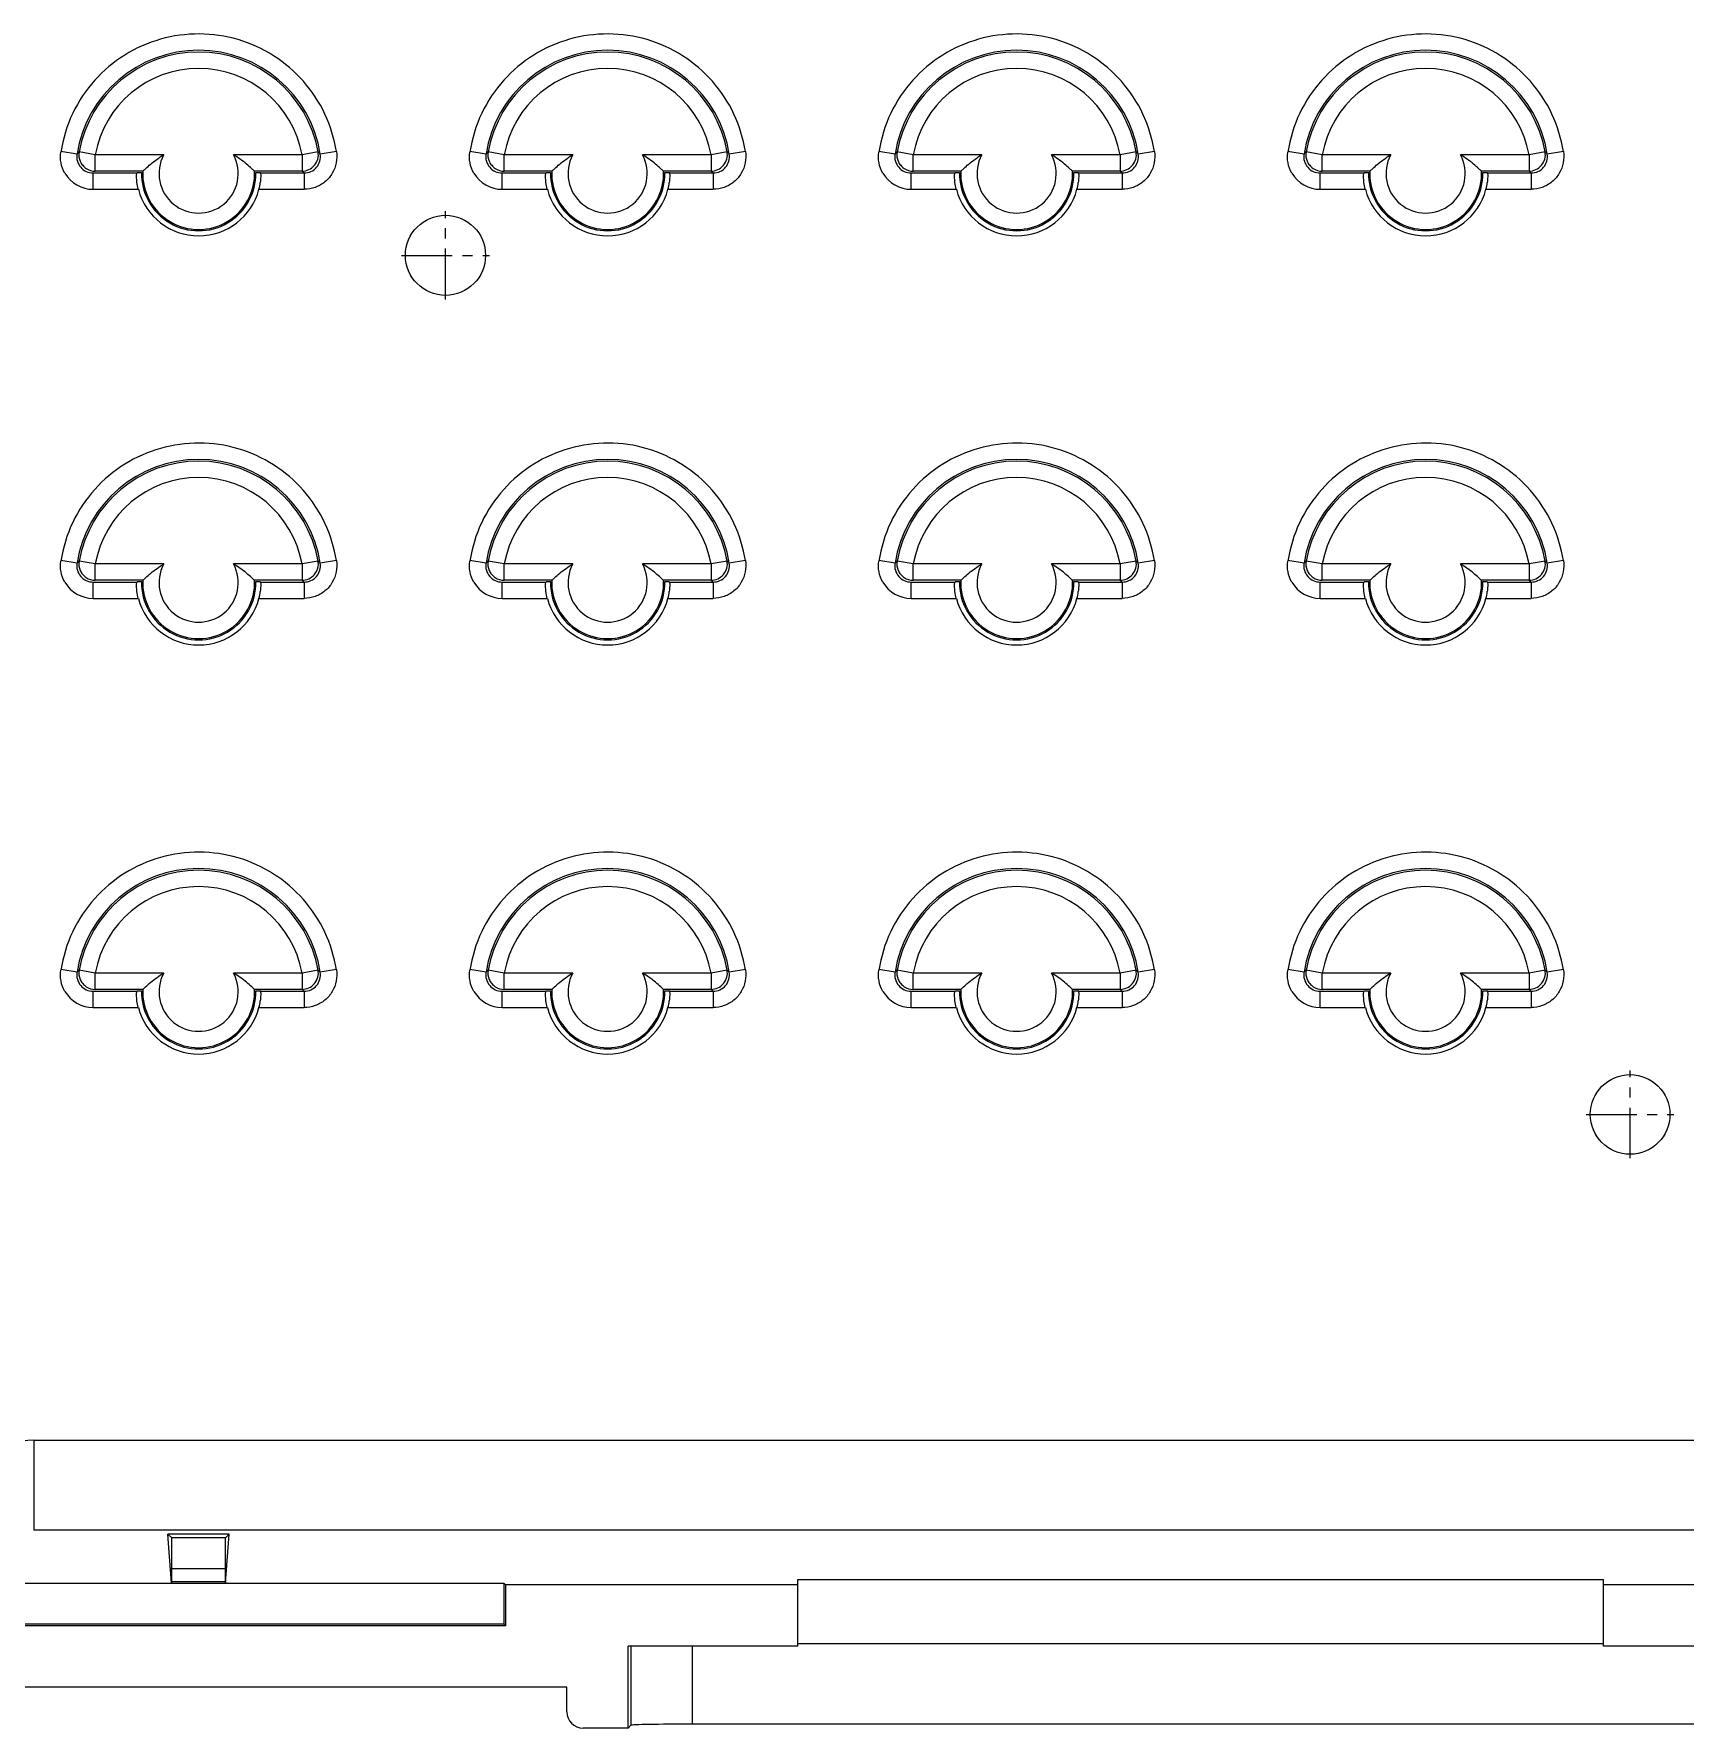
# Model space of a CAD drawing. Header units: millimetres. Extents: x 2151 to 2806, y 681 to 1136.
# Drawn here: x 2531.43 to 2571.81, y 796.6 to 838.01 of the extents above; entities that cross this region are included whole.
import ezdxf

# ---------------------------------------------------------------- set-up
doc = ezdxf.new("R2010")
doc.units = ezdxf.units.MM
doc.linetypes.add('CENTER', pattern=[50.8, 31.75, -6.35, 6.35, -6.35])

msp = doc.modelspace()

# ---------------------------------------------------------------- linework, layer by layer
at = {"color": 7, "linetype": 'Continuous'}
for p, q in [((2532.489, 835.072), (2532.094, 835.136)), ((2532.934, 835.052), (2532.541, 835.123)), ((2532.934, 834.652), (2532.934, 835.052)), ((2534.608, 835.052), (2532.934, 835.052)), ((2537.99, 835.052), (2536.317, 835.052)), ((2538.385, 835.123), (2537.991, 835.052)), ((2537.991, 835.052), (2537.991, 834.652)), ((2538.831, 835.136), (2538.437, 835.072)), ((2542.489, 835.072), (2542.094, 835.136)), ((2542.934, 835.052), (2542.541, 835.123)), ((2542.934, 834.652), (2542.934, 835.052)), ((2544.608, 835.052), (2542.934, 835.052)), ((2547.99, 835.052), (2546.317, 835.052)), ((2548.385, 835.123), (2547.991, 835.052)), ((2547.991, 835.052), (2547.991, 834.652)), ((2548.831, 835.136), (2548.437, 835.072)), ((2552.489, 835.072), (2552.094, 835.136)), ((2552.934, 835.052), (2552.541, 835.123)), ((2552.934, 834.652), (2552.934, 835.052)), ((2554.608, 835.052), (2552.934, 835.052)), ((2557.99, 835.052), (2556.317, 835.052)), ((2558.385, 835.123), (2557.991, 835.052)), ((2557.991, 835.052), (2557.991, 834.652)), ((2558.831, 835.136), (2558.437, 835.072)), ((2562.489, 835.072), (2562.094, 835.136)), ((2562.934, 835.052), (2562.541, 835.123)), ((2562.934, 834.652), (2562.934, 835.052)), ((2564.608, 835.052), (2562.934, 835.052)), ((2567.99, 835.052), (2566.317, 835.052)), ((2568.385, 835.123), (2567.991, 835.052)), ((2567.991, 835.052), (2567.991, 834.652)), ((2568.831, 835.136), (2568.437, 835.072)), ((2532.883, 834.21), (2532.883, 834.609)), ((2532.883, 834.609), (2533.952, 834.609)), ((2534.096, 834.652), (2532.934, 834.652)), ((2533.963, 834.62), (2534.063, 834.62)), ((2537.991, 834.652), (2536.83, 834.652)), ((2536.862, 834.62), (2536.962, 834.62)), ((2536.974, 834.609), (2538.042, 834.609)), ((2538.042, 834.609), (2538.042, 834.21)), ((2542.883, 834.21), (2542.883, 834.609)), ((2542.883, 834.609), (2543.952, 834.609)), ((2544.096, 834.652), (2542.934, 834.652)), ((2543.963, 834.62), (2544.063, 834.62)), ((2547.991, 834.652), (2546.83, 834.652)), ((2546.862, 834.62), (2546.962, 834.62)), ((2546.974, 834.609), (2548.042, 834.609)), ((2548.042, 834.609), (2548.042, 834.21)), ((2552.883, 834.21), (2552.883, 834.609)), ((2552.883, 834.609), (2553.952, 834.609)), ((2554.096, 834.652), (2552.934, 834.652)), ((2553.963, 834.62), (2554.063, 834.62)), ((2557.991, 834.652), (2556.83, 834.652)), ((2556.862, 834.62), (2556.962, 834.62)), ((2556.974, 834.609), (2558.042, 834.609)), ((2558.042, 834.609), (2558.042, 834.21)), ((2562.883, 834.21), (2562.883, 834.609)), ((2562.883, 834.609), (2563.952, 834.609)), ((2564.096, 834.652), (2562.934, 834.652)), ((2563.963, 834.62), (2564.063, 834.62)), ((2567.991, 834.652), (2566.83, 834.652)), ((2566.862, 834.62), (2566.962, 834.62)), ((2566.974, 834.609), (2568.042, 834.609)), ((2568.042, 834.609), (2568.042, 834.21)), ((2532.883, 834.21), (2533.988, 834.21)), ((2536.937, 834.21), (2538.042, 834.21)), ((2542.883, 834.21), (2543.988, 834.21)), ((2546.937, 834.21), (2548.042, 834.21)), ((2552.883, 834.21), (2553.988, 834.21)), ((2556.937, 834.21), (2558.042, 834.21)), ((2562.883, 834.21), (2563.988, 834.21)), ((2566.937, 834.21), (2568.042, 834.21)), ((2532.489, 825.072), (2532.094, 825.136)), ((2532.934, 825.052), (2532.541, 825.123)), ((2532.934, 824.652), (2532.934, 825.052)), ((2534.608, 825.052), (2532.934, 825.052)), ((2537.99, 825.052), (2536.317, 825.052)), ((2538.385, 825.123), (2537.991, 825.052)), ((2537.991, 825.052), (2537.991, 824.652)), ((2538.831, 825.136), (2538.437, 825.072)), ((2542.489, 825.072), (2542.094, 825.136)), ((2542.934, 825.052), (2542.541, 825.123)), ((2542.934, 824.652), (2542.934, 825.052)), ((2544.608, 825.052), (2542.934, 825.052)), ((2547.99, 825.052), (2546.317, 825.052)), ((2548.385, 825.123), (2547.991, 825.052)), ((2547.991, 825.052), (2547.991, 824.652)), ((2548.831, 825.136), (2548.437, 825.072)), ((2552.489, 825.072), (2552.094, 825.136)), ((2552.934, 825.052), (2552.541, 825.123)), ((2552.934, 824.652), (2552.934, 825.052)), ((2554.608, 825.052), (2552.934, 825.052)), ((2557.99, 825.052), (2556.317, 825.052)), ((2558.385, 825.123), (2557.991, 825.052)), ((2557.991, 825.052), (2557.991, 824.652)), ((2558.831, 825.136), (2558.437, 825.072)), ((2562.489, 825.072), (2562.094, 825.136)), ((2562.934, 825.052), (2562.541, 825.123)), ((2562.934, 824.652), (2562.934, 825.052)), ((2564.608, 825.052), (2562.934, 825.052)), ((2567.99, 825.052), (2566.317, 825.052)), ((2568.385, 825.123), (2567.991, 825.052)), ((2567.991, 825.052), (2567.991, 824.652)), ((2568.831, 825.136), (2568.437, 825.072)), ((2532.883, 824.21), (2532.883, 824.609)), ((2532.883, 824.609), (2533.952, 824.609)), ((2534.096, 824.652), (2532.934, 824.652)), ((2533.963, 824.62), (2534.063, 824.62)), ((2537.991, 824.652), (2536.83, 824.652)), ((2536.862, 824.62), (2536.962, 824.62)), ((2536.974, 824.609), (2538.042, 824.609)), ((2538.042, 824.609), (2538.042, 824.21)), ((2542.883, 824.21), (2542.883, 824.609)), ((2542.883, 824.609), (2543.952, 824.609)), ((2544.096, 824.652), (2542.934, 824.652)), ((2543.963, 824.62), (2544.063, 824.62)), ((2547.991, 824.652), (2546.83, 824.652)), ((2546.862, 824.62), (2546.962, 824.62)), ((2546.974, 824.609), (2548.042, 824.609)), ((2548.042, 824.609), (2548.042, 824.21)), ((2552.883, 824.21), (2552.883, 824.609)), ((2552.883, 824.609), (2553.952, 824.609)), ((2554.096, 824.652), (2552.934, 824.652)), ((2553.963, 824.62), (2554.063, 824.62)), ((2557.991, 824.652), (2556.83, 824.652)), ((2556.862, 824.62), (2556.962, 824.62)), ((2556.974, 824.609), (2558.042, 824.609)), ((2558.042, 824.609), (2558.042, 824.21)), ((2562.883, 824.21), (2562.883, 824.609)), ((2562.883, 824.609), (2563.952, 824.609)), ((2564.096, 824.652), (2562.934, 824.652)), ((2563.963, 824.62), (2564.063, 824.62)), ((2567.991, 824.652), (2566.83, 824.652)), ((2566.862, 824.62), (2566.962, 824.62)), ((2566.974, 824.609), (2568.042, 824.609)), ((2568.042, 824.609), (2568.042, 824.21)), ((2532.883, 824.21), (2533.988, 824.21)), ((2536.937, 824.21), (2538.042, 824.21)), ((2542.883, 824.21), (2543.988, 824.21)), ((2546.937, 824.21), (2548.042, 824.21)), ((2552.883, 824.21), (2553.988, 824.21)), ((2556.937, 824.21), (2558.042, 824.21)), ((2562.883, 824.21), (2563.988, 824.21)), ((2566.937, 824.21), (2568.042, 824.21)), ((2532.489, 815.072), (2532.094, 815.136)), ((2532.934, 815.052), (2532.541, 815.123)), ((2532.934, 814.652), (2532.934, 815.052)), ((2534.608, 815.052), (2532.934, 815.052)), ((2537.99, 815.052), (2536.317, 815.052)), ((2538.385, 815.123), (2537.991, 815.052)), ((2537.991, 815.052), (2537.991, 814.652)), ((2538.831, 815.136), (2538.437, 815.072)), ((2542.489, 815.072), (2542.094, 815.136)), ((2542.934, 815.052), (2542.541, 815.123)), ((2542.934, 814.652), (2542.934, 815.052)), ((2544.608, 815.052), (2542.934, 815.052)), ((2547.99, 815.052), (2546.317, 815.052)), ((2548.385, 815.123), (2547.991, 815.052)), ((2547.991, 815.052), (2547.991, 814.652)), ((2548.831, 815.136), (2548.437, 815.072)), ((2552.489, 815.072), (2552.094, 815.136)), ((2552.934, 815.052), (2552.541, 815.123)), ((2552.934, 814.652), (2552.934, 815.052)), ((2554.608, 815.052), (2552.934, 815.052)), ((2557.99, 815.052), (2556.317, 815.052)), ((2558.385, 815.123), (2557.991, 815.052)), ((2557.991, 815.052), (2557.991, 814.652)), ((2558.831, 815.136), (2558.437, 815.072)), ((2562.489, 815.072), (2562.094, 815.136)), ((2562.934, 815.052), (2562.541, 815.123)), ((2564.608, 815.052), (2562.934, 815.052)), ((2562.934, 814.652), (2562.934, 815.052)), ((2567.99, 815.052), (2566.317, 815.052)), ((2568.385, 815.123), (2567.991, 815.052)), ((2567.991, 815.052), (2567.991, 814.652)), ((2568.831, 815.136), (2568.437, 815.072)), ((2532.883, 814.21), (2532.883, 814.609)), ((2532.883, 814.609), (2533.952, 814.609)), ((2534.096, 814.652), (2532.934, 814.652)), ((2533.963, 814.62), (2534.063, 814.62)), ((2537.991, 814.652), (2536.83, 814.652)), ((2536.862, 814.62), (2536.962, 814.62)), ((2536.974, 814.609), (2538.042, 814.609)), ((2538.042, 814.609), (2538.042, 814.21)), ((2542.883, 814.21), (2542.883, 814.609)), ((2542.883, 814.609), (2543.952, 814.609)), ((2544.096, 814.652), (2542.934, 814.652)), ((2543.963, 814.62), (2544.063, 814.62)), ((2547.991, 814.652), (2546.83, 814.652)), ((2546.862, 814.62), (2546.962, 814.62)), ((2546.974, 814.609), (2548.042, 814.609)), ((2548.042, 814.609), (2548.042, 814.21)), ((2552.883, 814.21), (2552.883, 814.609)), ((2552.883, 814.609), (2553.952, 814.609)), ((2554.096, 814.652), (2552.934, 814.652)), ((2553.963, 814.62), (2554.063, 814.62)), ((2557.991, 814.652), (2556.83, 814.652)), ((2556.862, 814.62), (2556.962, 814.62)), ((2556.974, 814.609), (2558.042, 814.609)), ((2558.042, 814.609), (2558.042, 814.21)), ((2562.883, 814.609), (2563.952, 814.609)), ((2562.883, 814.21), (2562.883, 814.609)), ((2564.096, 814.652), (2562.934, 814.652)), ((2563.963, 814.62), (2564.063, 814.62)), ((2567.991, 814.652), (2566.83, 814.652)), ((2566.862, 814.62), (2566.962, 814.62)), ((2566.974, 814.609), (2568.042, 814.609)), ((2568.042, 814.609), (2568.042, 814.21)), ((2532.883, 814.21), (2533.988, 814.21)), ((2536.937, 814.21), (2538.042, 814.21)), ((2542.883, 814.21), (2543.988, 814.21)), ((2546.937, 814.21), (2548.042, 814.21)), ((2552.883, 814.21), (2553.988, 814.21)), ((2556.937, 814.21), (2558.042, 814.21)), ((2562.883, 814.21), (2563.988, 814.21)), ((2566.937, 814.21), (2568.042, 814.21)), ((2531.434, 803.633), (2531.434, 801.435)), ((2531.434, 803.633), (2581.913, 803.633)), ((2580.968, 801.435), (2531.434, 801.435)), ((2534.806, 801.245), (2534.713, 801.338)), ((2534.803, 800.138), (2534.713, 801.338)), ((2536.213, 801.338), (2534.713, 801.338)), ((2534.805, 800.182), (2534.806, 801.245)), ((2536.12, 801.245), (2534.806, 801.245)), ((2536.12, 801.245), (2536.213, 801.338)), ((2536.12, 800.182), (2536.12, 801.245)), ((2536.123, 800.138), (2536.213, 801.338)), ((2513.499, 800.138), (2542.923, 800.138)), ((2534.805, 800.182), (2534.803, 800.138)), ((2534.805, 800.182), (2536.12, 800.182)), ((2534.806, 800.498), (2536.12, 800.498)), ((2536.12, 800.182), (2536.123, 800.138)), ((2542.963, 800.097), (2542.923, 800.138)), ((2542.923, 800.138), (2542.923, 799.138)), ((2550.113, 800.228), (2569.813, 800.228)), ((2550.113, 798.596), (2550.113, 800.228)), ((2569.813, 798.596), (2569.813, 800.228)), ((2550.113, 800.097), (2542.963, 800.097)), ((2542.963, 800.097), (2542.963, 799.097)), ((2574.963, 800.097), (2569.813, 800.097)), ((2542.923, 799.138), (2513.458, 799.138)), ((2542.963, 799.097), (2513.458, 799.097)), ((2542.963, 799.097), (2542.923, 799.138)), ((2550.113, 798.596), (2545.963, 798.596)), ((2545.963, 796.596), (2545.963, 798.596)), ((2546.033, 798.596), (2546.033, 796.666)), ((2547.533, 798.596), (2547.533, 796.692)), ((2550.113, 798.662), (2569.813, 798.662)), ((2574.963, 798.596), (2569.813, 798.596)), ((2544.463, 797.596), (2513.455, 797.596)), ((2544.463, 796.996), (2544.463, 797.596)), ((2545.963, 796.596), (2544.863, 796.596)), ((2545.963, 796.596), (2546.033, 796.666)), ((2580.392, 796.692), (2547.533, 796.692))]:
    msp.add_line(p, q, dxfattribs=at)
at = {"color": 1, "linetype": 'CENTER', "ltscale": 0.039162}
for p, q in [((2541.498, 831.519), (2541.498, 833.673)), ((2540.421, 832.596), (2542.575, 832.596))]:
    msp.add_line(p, q, dxfattribs=at)
at = {"color": 1, "linetype": 'CENTER', "ltscale": 0.038953}
for p, q in [((2570.463, 810.525), (2570.463, 812.667)), ((2569.391, 811.596), (2571.534, 811.596))]:
    msp.add_line(p, q, dxfattribs=at)
at = {"color": 7, "linetype": 'Continuous'}
for centre, radius in [((2541.498, 832.596), 0.979), ((2570.463, 811.596), 0.974)]:
    msp.add_circle(centre, radius, dxfattribs=at)
for centre, radius, start, end in [((2535.463, 834.596), 3.012, 9.1024, 170.8976), ((2535.463, 834.596), 2.969, 10.2257, 169.7742), ((2545.463, 834.596), 3.012, 9.1024, 170.8976), ((2545.463, 834.596), 2.969, 10.2257, 169.7742), ((2555.463, 834.596), 3.012, 9.1024, 170.8976), ((2555.463, 834.596), 2.969, 10.2257, 169.7742), ((2565.463, 834.596), 3.012, 9.1024, 170.8976), ((2565.463, 834.596), 2.969, 10.2257, 169.7742), ((2535.463, 834.596), 2.569, 10.2285, 169.7732), ((2545.463, 834.596), 2.569, 10.2285, 169.7732), ((2555.463, 834.596), 2.569, 10.2285, 169.7732), ((2565.463, 834.596), 2.569, 10.2285, 169.7732), ((2532.882, 835.008), 0.399, 170.8764, 270.1536), ((2538.009, 829.44), 7.887, 133.8931, 134.4208), ((2535.463, 834.596), 0.968, 151.8984, 28.1016), ((2537.99, 835.053), 0.4, 270.104, 10.1219), ((2538.043, 835.008), 0.399, 269.8554, 9.2464), ((2533.092, 829.62), 7.635, 45.5712, 46.1163), ((2542.882, 835.008), 0.399, 170.8764, 270.1536), ((2548.009, 829.44), 7.887, 133.8931, 134.4208), ((2545.463, 834.596), 0.968, 151.8984, 28.1016), ((2547.99, 835.053), 0.4, 270.104, 10.1219), ((2548.043, 835.008), 0.399, 269.8554, 9.2464), ((2543.092, 829.62), 7.635, 45.5712, 46.1163), ((2552.882, 835.008), 0.399, 170.8764, 270.1536), ((2558.009, 829.44), 7.887, 133.8931, 134.4208), ((2555.463, 834.596), 0.968, 151.8984, 28.1016), ((2557.99, 835.053), 0.4, 270.104, 10.1219), ((2558.043, 835.008), 0.399, 269.8554, 9.2464), ((2553.092, 829.62), 7.635, 45.5712, 46.1163), ((2562.882, 835.008), 0.399, 170.8764, 270.1536), ((2567.946, 829.504), 7.797, 133.8922, 134.426), ((2565.463, 834.596), 0.968, 151.8984, 28.1016), ((2567.99, 835.053), 0.4, 270.104, 10.1219), ((2568.043, 835.008), 0.399, 269.8554, 9.2464), ((2563.102, 829.63), 7.621, 45.5706, 46.1167), ((2532.884, 835.01), 0.8, 210.5744, 269.9782), ((2535.463, 834.596), 1.4, 178.9995, 1.0005), ((2535.463, 834.596), 1.368, 177.6389, 2.3611), ((2533.995, 831.604), 4.232, 45.2554, 45.4667), ((2533.529, 829.316), 6.956, 49.555, 50.1025), ((2542.884, 835.01), 0.8, 210.5744, 269.9782), ((2545.463, 834.596), 1.4, 178.9995, 1.0005), ((2545.463, 834.596), 1.368, 177.6389, 2.3611), ((2543.995, 831.604), 4.232, 45.2554, 45.4667), ((2543.529, 829.316), 6.956, 49.555, 50.1025), ((2552.884, 835.01), 0.8, 210.5744, 269.9782), ((2555.463, 834.596), 1.4, 178.9995, 1.0005), ((2555.463, 834.596), 1.368, 177.6389, 2.3611), ((2553.995, 831.604), 4.232, 45.2554, 45.4667), ((2553.529, 829.316), 6.956, 49.555, 50.1025), ((2562.884, 835.01), 0.8, 210.5745, 269.9782), ((2565.463, 834.596), 1.4, 178.9995, 1.0005), ((2565.463, 834.596), 1.368, 177.6389, 2.3611), ((2563.995, 831.604), 4.232, 45.2554, 45.4667), ((2563.525, 829.31), 6.963, 49.5552, 50.1022), ((2535.463, 834.596), 1.524, 194.6781, 345.3219), ((2535.662, 834.545), 1.319, 345.2528, 352.688), ((2545.463, 834.596), 1.524, 194.6781, 345.3219), ((2545.662, 834.545), 1.319, 345.2528, 352.688), ((2555.463, 834.596), 1.524, 194.6781, 345.3219), ((2555.662, 834.545), 1.319, 345.2528, 352.688), ((2565.463, 834.596), 1.524, 194.6781, 345.3219), ((2565.662, 834.545), 1.319, 345.2528, 352.688), ((2535.463, 824.596), 3.012, 9.1024, 170.8976), ((2535.463, 824.596), 2.969, 10.2257, 169.7742), ((2545.463, 824.596), 3.012, 9.1024, 170.8976), ((2545.463, 824.596), 2.969, 10.2257, 169.7742), ((2555.463, 824.596), 3.012, 9.1024, 170.8976), ((2555.463, 824.596), 2.969, 10.2257, 169.7742), ((2565.463, 824.596), 3.012, 9.1024, 170.8976), ((2565.463, 824.596), 2.969, 10.2257, 169.7742), ((2535.463, 824.596), 2.569, 10.2285, 169.7732), ((2545.463, 824.596), 2.569, 10.2285, 169.7732), ((2555.463, 824.596), 2.569, 10.2285, 169.7732), ((2565.463, 824.596), 2.569, 10.2285, 169.7732), ((2532.882, 825.008), 0.399, 170.8764, 270.1536), ((2538.009, 819.44), 7.887, 133.8931, 134.4208), ((2535.463, 824.596), 0.968, 151.8984, 28.1016), ((2537.99, 825.053), 0.4, 270.104, 10.1219), ((2538.043, 825.008), 0.399, 269.8554, 9.2464), ((2533.092, 819.62), 7.635, 45.5712, 46.1163), ((2542.882, 825.008), 0.399, 170.8764, 270.1536), ((2548.009, 819.44), 7.887, 133.8931, 134.4208), ((2545.463, 824.596), 0.968, 151.8984, 28.1016), ((2547.99, 825.053), 0.4, 270.104, 10.1219), ((2548.043, 825.008), 0.399, 269.8554, 9.2464), ((2543.092, 819.62), 7.635, 45.5712, 46.1163), ((2552.882, 825.008), 0.399, 170.8764, 270.1536), ((2558.009, 819.44), 7.887, 133.8931, 134.4208), ((2555.463, 824.596), 0.968, 151.8984, 28.1016), ((2557.99, 825.053), 0.4, 270.104, 10.1219), ((2558.043, 825.008), 0.399, 269.8554, 9.2464), ((2553.092, 819.62), 7.635, 45.5712, 46.1163), ((2562.882, 825.008), 0.399, 170.8764, 270.1536), ((2568.009, 819.44), 7.887, 133.8931, 134.4208), ((2565.463, 824.596), 0.968, 151.8984, 28.1016), ((2567.99, 825.053), 0.4, 270.104, 10.1219), ((2568.043, 825.008), 0.399, 269.8554, 9.2464), ((2563.092, 819.62), 7.635, 45.5712, 46.1163), ((2532.884, 825.01), 0.8, 210.5744, 269.9782), ((2535.463, 824.596), 1.4, 178.9995, 1.0005), ((2535.463, 824.596), 1.368, 177.6389, 2.3611), ((2533.995, 821.604), 4.232, 45.2554, 45.4667), ((2533.529, 819.316), 6.956, 49.555, 50.1025), ((2542.884, 825.01), 0.8, 210.5744, 269.9782), ((2545.463, 824.596), 1.4, 178.9995, 1.0005), ((2545.463, 824.596), 1.368, 177.6389, 2.3611), ((2543.995, 821.604), 4.232, 45.2554, 45.4667), ((2543.529, 819.316), 6.956, 49.555, 50.1025), ((2552.884, 825.01), 0.8, 210.5744, 269.9782), ((2555.463, 824.596), 1.4, 178.9995, 1.0005), ((2555.463, 824.596), 1.368, 177.6389, 2.3611), ((2553.995, 821.604), 4.232, 45.2554, 45.4667), ((2553.529, 819.316), 6.956, 49.555, 50.1025), ((2562.884, 825.01), 0.8, 210.5744, 269.9782), ((2565.463, 824.596), 1.4, 178.9995, 1.0005), ((2565.463, 824.596), 1.368, 177.6389, 2.3611), ((2563.995, 821.604), 4.232, 45.2554, 45.4667), ((2563.529, 819.316), 6.956, 49.555, 50.1025), ((2535.463, 824.596), 1.524, 194.6781, 345.3219), ((2535.662, 824.545), 1.319, 345.2528, 352.688), ((2545.463, 824.596), 1.524, 194.6781, 345.3219), ((2545.662, 824.545), 1.319, 345.2528, 352.688), ((2555.463, 824.596), 1.524, 194.6781, 345.3219), ((2555.662, 824.545), 1.319, 345.2528, 352.688), ((2565.463, 824.596), 1.524, 194.6781, 345.3219), ((2565.662, 824.545), 1.319, 345.2528, 352.688), ((2535.463, 814.596), 3.012, 9.1024, 170.8976), ((2535.463, 814.596), 2.969, 10.2257, 169.7742), ((2545.463, 814.596), 3.012, 9.1024, 170.8976), ((2545.463, 814.596), 2.969, 10.2257, 169.7742), ((2555.463, 814.596), 3.012, 9.1024, 170.8976), ((2555.463, 814.596), 2.969, 10.2257, 169.7742), ((2565.463, 814.596), 3.012, 9.1024, 170.8976), ((2565.463, 814.596), 2.969, 10.2257, 169.7742), ((2535.463, 814.596), 2.569, 10.2285, 169.7732), ((2545.463, 814.596), 2.569, 10.2285, 169.7732), ((2555.463, 814.596), 2.569, 10.2285, 169.7732), ((2565.463, 814.596), 2.569, 10.2285, 169.7732), ((2532.882, 815.008), 0.399, 170.8764, 270.1536), ((2538.009, 809.44), 7.887, 133.8931, 134.4208), ((2535.463, 814.596), 0.968, 151.8984, 28.1016), ((2537.99, 815.053), 0.4, 270.104, 10.1219), ((2538.043, 815.008), 0.399, 269.8554, 9.2464), ((2533.092, 809.62), 7.635, 45.5712, 46.1163), ((2542.882, 815.008), 0.399, 170.8764, 270.1536), ((2548.009, 809.44), 7.887, 133.8931, 134.4208), ((2545.463, 814.596), 0.968, 151.8984, 28.1016), ((2547.99, 815.053), 0.4, 270.104, 10.1219), ((2548.043, 815.008), 0.399, 269.8554, 9.2464), ((2543.092, 809.62), 7.635, 45.5712, 46.1163), ((2552.882, 815.008), 0.399, 170.8764, 270.1536), ((2558.009, 809.44), 7.887, 133.8931, 134.4208), ((2555.463, 814.596), 0.968, 151.8984, 28.1016), ((2557.99, 815.053), 0.4, 270.104, 10.1219), ((2558.043, 815.008), 0.399, 269.8554, 9.2464), ((2553.092, 809.62), 7.635, 45.5712, 46.1163), ((2562.882, 815.008), 0.399, 170.8764, 270.1536), ((2568.009, 809.44), 7.887, 133.8931, 134.4208), ((2565.463, 814.596), 0.968, 151.8984, 28.1016), ((2567.99, 815.053), 0.4, 270.104, 10.1219), ((2568.043, 815.008), 0.399, 269.8554, 9.2464), ((2563.092, 809.62), 7.635, 45.5712, 46.1163), ((2532.884, 815.01), 0.8, 210.5744, 269.9782), ((2535.463, 814.596), 1.4, 178.9995, 1.0005), ((2535.463, 814.596), 1.368, 177.6389, 2.3611), ((2533.995, 811.604), 4.232, 45.2554, 45.4667), ((2533.529, 809.316), 6.956, 49.555, 50.1025), ((2542.884, 815.01), 0.8, 210.5744, 269.9782), ((2545.463, 814.596), 1.4, 178.9995, 1.0005), ((2545.463, 814.596), 1.368, 177.6389, 2.3611), ((2543.995, 811.604), 4.232, 45.2554, 45.4667), ((2543.529, 809.316), 6.956, 49.555, 50.1025), ((2552.884, 815.01), 0.8, 210.5744, 269.9782), ((2555.463, 814.596), 1.4, 178.9995, 1.0005), ((2555.463, 814.596), 1.368, 177.6389, 2.3611), ((2553.995, 811.604), 4.232, 45.2554, 45.4667), ((2553.529, 809.316), 6.956, 49.555, 50.1025), ((2562.884, 815.01), 0.8, 210.5744, 269.9782), ((2565.463, 814.596), 1.4, 178.9995, 1.0005), ((2565.463, 814.596), 1.368, 177.6389, 2.3611), ((2563.995, 811.604), 4.232, 45.2554, 45.4667), ((2563.529, 809.316), 6.956, 49.555, 50.1025), ((2535.463, 814.596), 1.524, 194.6781, 345.3219), ((2535.662, 814.545), 1.319, 345.2528, 352.688), ((2545.463, 814.596), 1.524, 194.6781, 345.3219), ((2545.662, 814.545), 1.319, 345.2528, 352.688), ((2555.463, 814.596), 1.524, 194.6781, 345.3219), ((2555.662, 814.545), 1.319, 345.2528, 352.688), ((2565.463, 814.596), 1.524, 194.6781, 345.3219), ((2565.662, 814.545), 1.319, 345.2528, 352.688)]:
    msp.add_arc(centre, radius, start, end, dxfattribs=at)
for centre, major_axis, ratio, start_param, end_param in [((2531.434, 797.269), (0, 6.364), 0.707107, 0, 0.523599), ((2544.863, 796.996), (-0.283, -0.283), 0.999695, -0.785246, 0.785246), ((2547.533, 796.666), (1.5, 0), 0.017455, 1.570796, 3.124139)]:
    msp.add_ellipse(centre, major_axis=major_axis, ratio=ratio, start_param=start_param, end_param=end_param, dxfattribs=at)
for points, start_tangent, end_tangent in [([(2538.831, 835.133), (2538.549, 836.05), (2538.024, 836.85), (2537.297, 837.472), (2536.426, 837.869), (2535.479, 838.007), (2534.531, 837.878), (2533.656, 837.49), (2532.924, 836.875), (2532.385, 836.069), (2532.094, 835.121)], (-0.1582, 0.987407), (-0.1582, -0.987407)), ([(2548.831, 835.133), (2548.549, 836.05), (2548.024, 836.85), (2547.297, 837.472), (2546.426, 837.869), (2545.479, 838.007), (2544.531, 837.878), (2543.656, 837.49), (2542.924, 836.875), (2542.385, 836.069), (2542.094, 835.121)], (-0.1582, 0.987407), (-0.1582, -0.987407)), ([(2558.831, 835.133), (2558.549, 836.05), (2558.024, 836.85), (2557.297, 837.472), (2556.426, 837.869), (2555.479, 838.007), (2554.531, 837.878), (2553.656, 837.49), (2552.924, 836.875), (2552.385, 836.069), (2552.094, 835.121)], (-0.1582, 0.987407), (-0.1582, -0.987407)), ([(2568.831, 835.133), (2568.549, 836.05), (2568.024, 836.85), (2567.297, 837.472), (2566.426, 837.869), (2565.479, 838.007), (2564.531, 837.878), (2563.656, 837.49), (2562.924, 836.875), (2562.385, 836.069), (2562.094, 835.121)], (-0.1582, 0.987407), (-0.1582, -0.987407)), ([(2532.195, 834.603), (2532.098, 834.86), (2532.094, 835.121)], (-0.508455, 0.861088), (0.158023, 0.987435)), ([(2532.541, 835.123), (2532.567, 834.895), (2532.628, 834.796)], (-0.179302, -0.983794), (0.641293, -0.767296)), ([(2534.096, 834.652), (2534.161, 834.713), (2534.29, 834.826), (2534.446, 834.945), (2534.608, 835.052)], (0.721525, 0.692388), (0.857623, 0.514278)), ([(2536.83, 834.652), (2536.764, 834.713), (2536.635, 834.826), (2536.479, 834.945), (2536.317, 835.052)], (-0.721525, 0.692388), (-0.857623, 0.514278)), ([(2538.831, 835.133), (2538.827, 834.86), (2538.731, 834.603), (2538.551, 834.393), (2538.313, 834.257), (2538.042, 834.21)], (0.158024, -0.987435), (-1, -0.000075)), ([(2542.195, 834.603), (2542.098, 834.86), (2542.094, 835.121)], (-0.508455, 0.861088), (0.158023, 0.987435)), ([(2542.541, 835.123), (2542.567, 834.895), (2542.628, 834.796)], (-0.179302, -0.983794), (0.641293, -0.767296)), ([(2544.096, 834.652), (2544.161, 834.713), (2544.29, 834.826), (2544.446, 834.945), (2544.608, 835.052)], (0.721525, 0.692388), (0.857623, 0.514278)), ([(2546.83, 834.652), (2546.764, 834.713), (2546.635, 834.826), (2546.479, 834.945), (2546.317, 835.052)], (-0.721525, 0.692388), (-0.857623, 0.514278)), ([(2548.831, 835.133), (2548.827, 834.86), (2548.731, 834.603), (2548.551, 834.393), (2548.313, 834.257), (2548.042, 834.21)], (0.158024, -0.987435), (-1, -0.000075)), ([(2552.195, 834.603), (2552.098, 834.86), (2552.094, 835.121)], (-0.508455, 0.861088), (0.158023, 0.987435)), ([(2552.541, 835.123), (2552.567, 834.895), (2552.628, 834.796)], (-0.179302, -0.983794), (0.641293, -0.767296)), ([(2554.096, 834.652), (2554.161, 834.713), (2554.29, 834.826), (2554.446, 834.945), (2554.608, 835.052)], (0.721525, 0.692388), (0.857623, 0.514278)), ([(2556.83, 834.652), (2556.764, 834.713), (2556.635, 834.826), (2556.479, 834.945), (2556.317, 835.052)], (-0.721525, 0.692388), (-0.857623, 0.514278)), ([(2558.831, 835.133), (2558.827, 834.86), (2558.731, 834.603), (2558.551, 834.393), (2558.313, 834.257), (2558.042, 834.21)], (0.158024, -0.987435), (-1, -0.000075)), ([(2562.195, 834.603), (2562.098, 834.86), (2562.094, 835.121)], (-0.508458, 0.861087), (0.158023, 0.987435)), ([(2562.541, 835.123), (2562.567, 834.895), (2562.628, 834.796)], (-0.179302, -0.983794), (0.641293, -0.767296)), ([(2564.096, 834.652), (2564.161, 834.713), (2564.29, 834.826), (2564.446, 834.945), (2564.608, 835.052)], (0.721525, 0.692388), (0.857623, 0.514278)), ([(2566.83, 834.652), (2566.764, 834.713), (2566.635, 834.826), (2566.479, 834.945), (2566.317, 835.052)], (-0.721525, 0.692388), (-0.857623, 0.514278)), ([(2568.831, 835.133), (2568.827, 834.86), (2568.731, 834.603), (2568.551, 834.393), (2568.313, 834.257), (2568.042, 834.21)], (0.158024, -0.987435), (-1, -0.000075)), ([(2532.628, 834.796), (2532.714, 834.719), (2532.934, 834.652)], (0.641293, -0.767296), (0.999989, -0.004602)), ([(2533.988, 834.21), (2533.955, 834.377), (2533.945, 834.515), (2533.949, 834.596)], (-0.253388, 0.967365), (0.12877, 0.991674)), ([(2533.949, 834.596), (2533.952, 834.609)], (0.12877, 0.991674), (0.710254, 0.703945)), ([(2536.977, 834.596), (2536.98, 834.515), (2536.97, 834.377)], (0.12877, -0.991674), (-0.125954, -0.992036)), ([(2542.628, 834.796), (2542.714, 834.719), (2542.934, 834.652)], (0.641293, -0.767296), (0.999989, -0.004602)), ([(2543.988, 834.21), (2543.955, 834.377), (2543.945, 834.515), (2543.949, 834.596)], (-0.253388, 0.967365), (0.12877, 0.991674)), ([(2543.949, 834.596), (2543.952, 834.609)], (0.12877, 0.991674), (0.710254, 0.703945)), ([(2546.977, 834.596), (2546.98, 834.515), (2546.97, 834.377)], (0.12877, -0.991674), (-0.125954, -0.992036)), ([(2552.628, 834.796), (2552.714, 834.719), (2552.934, 834.652)], (0.641293, -0.767296), (0.999989, -0.004602)), ([(2553.988, 834.21), (2553.955, 834.377), (2553.945, 834.515), (2553.949, 834.596)], (-0.253388, 0.967365), (0.12877, 0.991674)), ([(2553.949, 834.596), (2553.952, 834.609)], (0.12877, 0.991674), (0.710254, 0.703945)), ([(2556.977, 834.596), (2556.98, 834.515), (2556.97, 834.377)], (0.12877, -0.991674), (-0.125954, -0.992036)), ([(2562.628, 834.796), (2562.714, 834.719), (2562.934, 834.652)], (0.641293, -0.767296), (0.999989, -0.004602)), ([(2563.988, 834.21), (2563.955, 834.377), (2563.945, 834.515), (2563.949, 834.596)], (-0.253388, 0.967365), (0.12877, 0.991674)), ([(2563.949, 834.596), (2563.952, 834.609)], (0.12877, 0.991674), (0.710254, 0.703945)), ([(2566.977, 834.596), (2566.98, 834.515), (2566.97, 834.377)], (0.12877, -0.991674), (-0.125954, -0.992036)), ([(2538.831, 825.133), (2538.549, 826.05), (2538.024, 826.85), (2537.297, 827.472), (2536.426, 827.869), (2535.479, 828.007), (2534.531, 827.878), (2533.656, 827.49), (2532.924, 826.875), (2532.385, 826.069), (2532.094, 825.121)], (-0.1582, 0.987407), (-0.1582, -0.987407)), ([(2548.831, 825.133), (2548.549, 826.05), (2548.024, 826.85), (2547.297, 827.472), (2546.426, 827.869), (2545.479, 828.007), (2544.531, 827.878), (2543.656, 827.49), (2542.924, 826.875), (2542.385, 826.069), (2542.094, 825.121)], (-0.1582, 0.987407), (-0.1582, -0.987407)), ([(2558.831, 825.133), (2558.549, 826.05), (2558.024, 826.85), (2557.297, 827.472), (2556.426, 827.869), (2555.479, 828.007), (2554.531, 827.878), (2553.656, 827.49), (2552.924, 826.875), (2552.385, 826.069), (2552.094, 825.121)], (-0.1582, 0.987407), (-0.1582, -0.987407)), ([(2568.831, 825.133), (2568.549, 826.05), (2568.024, 826.85), (2567.297, 827.472), (2566.426, 827.869), (2565.479, 828.007), (2564.531, 827.878), (2563.656, 827.49), (2562.924, 826.875), (2562.385, 826.069), (2562.094, 825.121)], (-0.1582, 0.987407), (-0.1582, -0.987407)), ([(2532.195, 824.603), (2532.098, 824.86), (2532.094, 825.121)], (-0.508455, 0.861088), (0.158023, 0.987435)), ([(2532.541, 825.123), (2532.567, 824.895), (2532.628, 824.796)], (-0.179302, -0.983794), (0.641293, -0.767296)), ([(2534.096, 824.652), (2534.161, 824.713), (2534.29, 824.826), (2534.446, 824.945), (2534.608, 825.052)], (0.721525, 0.692388), (0.857623, 0.514278)), ([(2536.83, 824.652), (2536.764, 824.713), (2536.635, 824.826), (2536.479, 824.945), (2536.317, 825.052)], (-0.721525, 0.692388), (-0.857623, 0.514278)), ([(2538.831, 825.133), (2538.827, 824.86), (2538.731, 824.603), (2538.551, 824.393), (2538.313, 824.257), (2538.042, 824.21)], (0.158024, -0.987435), (-1, -0.000075)), ([(2542.195, 824.603), (2542.098, 824.86), (2542.094, 825.121)], (-0.508455, 0.861088), (0.158023, 0.987435)), ([(2542.541, 825.123), (2542.567, 824.895), (2542.628, 824.796)], (-0.179302, -0.983794), (0.641293, -0.767296)), ([(2544.096, 824.652), (2544.161, 824.713), (2544.29, 824.826), (2544.446, 824.945), (2544.608, 825.052)], (0.721525, 0.692388), (0.857623, 0.514278)), ([(2546.83, 824.652), (2546.764, 824.713), (2546.635, 824.826), (2546.479, 824.945), (2546.317, 825.052)], (-0.721525, 0.692388), (-0.857623, 0.514278)), ([(2548.831, 825.133), (2548.827, 824.86), (2548.731, 824.603), (2548.551, 824.393), (2548.313, 824.257), (2548.042, 824.21)], (0.158024, -0.987435), (-1, -0.000075)), ([(2552.195, 824.603), (2552.098, 824.86), (2552.094, 825.121)], (-0.508455, 0.861088), (0.158023, 0.987435)), ([(2552.541, 825.123), (2552.567, 824.895), (2552.628, 824.796)], (-0.179302, -0.983794), (0.641293, -0.767296)), ([(2554.096, 824.652), (2554.161, 824.713), (2554.29, 824.826), (2554.446, 824.945), (2554.608, 825.052)], (0.721525, 0.692388), (0.857623, 0.514278)), ([(2556.83, 824.652), (2556.764, 824.713), (2556.635, 824.826), (2556.479, 824.945), (2556.317, 825.052)], (-0.721525, 0.692388), (-0.857623, 0.514278)), ([(2558.831, 825.133), (2558.827, 824.86), (2558.731, 824.603), (2558.551, 824.393), (2558.313, 824.257), (2558.042, 824.21)], (0.158024, -0.987435), (-1, -0.000075)), ([(2562.195, 824.603), (2562.098, 824.86), (2562.094, 825.121)], (-0.508455, 0.861088), (0.158023, 0.987435)), ([(2562.541, 825.123), (2562.567, 824.895), (2562.628, 824.796)], (-0.179302, -0.983794), (0.641293, -0.767296)), ([(2564.096, 824.652), (2564.161, 824.713), (2564.29, 824.826), (2564.446, 824.945), (2564.608, 825.052)], (0.721525, 0.692388), (0.857623, 0.514278)), ([(2566.83, 824.652), (2566.764, 824.713), (2566.635, 824.826), (2566.479, 824.945), (2566.317, 825.052)], (-0.721525, 0.692388), (-0.857623, 0.514278)), ([(2568.831, 825.133), (2568.827, 824.86), (2568.731, 824.603), (2568.551, 824.393), (2568.313, 824.257), (2568.042, 824.21)], (0.158024, -0.987435), (-1, -0.000075)), ([(2532.628, 824.796), (2532.714, 824.719), (2532.934, 824.652)], (0.641293, -0.767296), (0.999989, -0.004602)), ([(2533.988, 824.21), (2533.955, 824.377), (2533.945, 824.515), (2533.949, 824.596)], (-0.253388, 0.967365), (0.12877, 0.991674)), ([(2533.949, 824.596), (2533.952, 824.609)], (0.12877, 0.991674), (0.710254, 0.703945)), ([(2536.977, 824.596), (2536.98, 824.515), (2536.97, 824.377)], (0.12877, -0.991674), (-0.125954, -0.992036)), ([(2542.628, 824.796), (2542.714, 824.719), (2542.934, 824.652)], (0.641293, -0.767296), (0.999989, -0.004602)), ([(2543.988, 824.21), (2543.955, 824.377), (2543.945, 824.515), (2543.949, 824.596)], (-0.253388, 0.967365), (0.12877, 0.991674)), ([(2543.949, 824.596), (2543.952, 824.609)], (0.12877, 0.991674), (0.710254, 0.703945)), ([(2546.977, 824.596), (2546.98, 824.515), (2546.97, 824.377)], (0.12877, -0.991674), (-0.125954, -0.992036)), ([(2552.628, 824.796), (2552.714, 824.719), (2552.934, 824.652)], (0.641293, -0.767296), (0.999989, -0.004602)), ([(2553.988, 824.21), (2553.955, 824.377), (2553.945, 824.515), (2553.949, 824.596)], (-0.253388, 0.967365), (0.12877, 0.991674)), ([(2553.949, 824.596), (2553.952, 824.609)], (0.12877, 0.991674), (0.710254, 0.703945)), ([(2556.977, 824.596), (2556.98, 824.515), (2556.97, 824.377)], (0.12877, -0.991674), (-0.125954, -0.992036)), ([(2562.628, 824.796), (2562.714, 824.719), (2562.934, 824.652)], (0.641293, -0.767296), (0.999989, -0.004602)), ([(2563.988, 824.21), (2563.955, 824.377), (2563.945, 824.515), (2563.949, 824.596)], (-0.253388, 0.967365), (0.12877, 0.991674)), ([(2563.949, 824.596), (2563.952, 824.609)], (0.12877, 0.991674), (0.710254, 0.703945)), ([(2566.977, 824.596), (2566.98, 824.515), (2566.97, 824.377)], (0.12877, -0.991674), (-0.125954, -0.992036)), ([(2538.831, 815.133), (2538.549, 816.05), (2538.024, 816.85), (2537.297, 817.472), (2536.426, 817.869), (2535.479, 818.007), (2534.531, 817.878), (2533.656, 817.49), (2532.924, 816.875), (2532.385, 816.069), (2532.094, 815.121)], (-0.1582, 0.987407), (-0.1582, -0.987407)), ([(2548.831, 815.133), (2548.549, 816.05), (2548.024, 816.85), (2547.297, 817.472), (2546.426, 817.869), (2545.479, 818.007), (2544.531, 817.878), (2543.656, 817.49), (2542.924, 816.875), (2542.385, 816.069), (2542.094, 815.121)], (-0.1582, 0.987407), (-0.1582, -0.987407)), ([(2558.831, 815.133), (2558.549, 816.05), (2558.024, 816.85), (2557.297, 817.472), (2556.426, 817.869), (2555.479, 818.007), (2554.531, 817.878), (2553.656, 817.49), (2552.924, 816.875), (2552.385, 816.069), (2552.094, 815.121)], (-0.1582, 0.987407), (-0.1582, -0.987407)), ([(2568.831, 815.133), (2568.549, 816.05), (2568.024, 816.85), (2567.297, 817.472), (2566.426, 817.869), (2565.479, 818.007), (2564.531, 817.878), (2563.656, 817.49), (2562.924, 816.875), (2562.385, 816.069), (2562.094, 815.121)], (-0.1582, 0.987407), (-0.1582, -0.987407)), ([(2532.195, 814.603), (2532.098, 814.86), (2532.094, 815.121)], (-0.508455, 0.861088), (0.158023, 0.987435)), ([(2532.541, 815.123), (2532.567, 814.895), (2532.628, 814.796)], (-0.179302, -0.983794), (0.641293, -0.767296)), ([(2534.096, 814.652), (2534.161, 814.713), (2534.29, 814.826), (2534.446, 814.945), (2534.608, 815.052)], (0.721525, 0.692388), (0.857623, 0.514278)), ([(2536.83, 814.652), (2536.764, 814.713), (2536.635, 814.826), (2536.479, 814.945), (2536.317, 815.052)], (-0.721525, 0.692388), (-0.857623, 0.514278)), ([(2538.831, 815.133), (2538.827, 814.86), (2538.731, 814.603), (2538.551, 814.393), (2538.313, 814.257), (2538.042, 814.21)], (0.158024, -0.987435), (-1, -0.000075)), ([(2542.195, 814.603), (2542.098, 814.86), (2542.094, 815.121)], (-0.508455, 0.861088), (0.158023, 0.987435)), ([(2542.541, 815.123), (2542.567, 814.895), (2542.628, 814.796)], (-0.179302, -0.983794), (0.641293, -0.767296)), ([(2544.096, 814.652), (2544.161, 814.713), (2544.29, 814.826), (2544.446, 814.945), (2544.608, 815.052)], (0.721525, 0.692388), (0.857623, 0.514278)), ([(2546.83, 814.652), (2546.764, 814.713), (2546.635, 814.826), (2546.479, 814.945), (2546.317, 815.052)], (-0.721525, 0.692388), (-0.857623, 0.514278)), ([(2548.831, 815.133), (2548.827, 814.86), (2548.731, 814.603), (2548.551, 814.393), (2548.313, 814.257), (2548.042, 814.21)], (0.158024, -0.987435), (-1, -0.000075)), ([(2552.195, 814.603), (2552.098, 814.86), (2552.094, 815.121)], (-0.508455, 0.861088), (0.158023, 0.987435)), ([(2552.541, 815.123), (2552.567, 814.895), (2552.628, 814.796)], (-0.179302, -0.983794), (0.641293, -0.767296)), ([(2554.096, 814.652), (2554.161, 814.713), (2554.29, 814.826), (2554.446, 814.945), (2554.608, 815.052)], (0.721525, 0.692388), (0.857623, 0.514278)), ([(2556.83, 814.652), (2556.764, 814.713), (2556.635, 814.826), (2556.479, 814.945), (2556.317, 815.052)], (-0.721525, 0.692388), (-0.857623, 0.514278)), ([(2558.831, 815.133), (2558.827, 814.86), (2558.731, 814.603), (2558.551, 814.393), (2558.313, 814.257), (2558.042, 814.21)], (0.158024, -0.987435), (-1, -0.000075)), ([(2562.195, 814.603), (2562.098, 814.86), (2562.094, 815.121)], (-0.508455, 0.861088), (0.158023, 0.987435)), ([(2562.541, 815.123), (2562.567, 814.895), (2562.628, 814.796)], (-0.179302, -0.983794), (0.641293, -0.767296)), ([(2564.096, 814.652), (2564.161, 814.713), (2564.29, 814.826), (2564.446, 814.945), (2564.608, 815.052)], (0.721525, 0.692388), (0.857623, 0.514278)), ([(2566.83, 814.652), (2566.764, 814.713), (2566.635, 814.826), (2566.479, 814.945), (2566.317, 815.052)], (-0.721525, 0.692388), (-0.857623, 0.514278)), ([(2568.831, 815.133), (2568.827, 814.86), (2568.731, 814.603), (2568.551, 814.393), (2568.313, 814.257), (2568.042, 814.21)], (0.158024, -0.987435), (-1, -0.000075)), ([(2532.628, 814.796), (2532.714, 814.719), (2532.934, 814.652)], (0.641293, -0.767296), (0.999989, -0.004602)), ([(2533.949, 814.596), (2533.952, 814.609)], (0.12877, 0.991674), (0.710254, 0.703945)), ([(2542.628, 814.796), (2542.714, 814.719), (2542.934, 814.652)], (0.641293, -0.767296), (0.999989, -0.004602)), ([(2543.949, 814.596), (2543.952, 814.609)], (0.12877, 0.991674), (0.710254, 0.703945)), ([(2552.628, 814.796), (2552.714, 814.719), (2552.934, 814.652)], (0.641293, -0.767296), (0.999989, -0.004602)), ([(2553.949, 814.596), (2553.952, 814.609)], (0.12877, 0.991674), (0.710254, 0.703945)), ([(2562.628, 814.796), (2562.714, 814.719), (2562.934, 814.652)], (0.641293, -0.767296), (0.999989, -0.004602)), ([(2563.949, 814.596), (2563.952, 814.609)], (0.12877, 0.991674), (0.710254, 0.703945)), ([(2533.988, 814.21), (2533.955, 814.377), (2533.945, 814.515), (2533.949, 814.596)], (-0.253388, 0.967365), (0.12877, 0.991674)), ([(2536.977, 814.596), (2536.98, 814.515), (2536.97, 814.377)], (0.12877, -0.991674), (-0.125954, -0.992036)), ([(2543.988, 814.21), (2543.955, 814.377), (2543.945, 814.515), (2543.949, 814.596)], (-0.253388, 0.967365), (0.12877, 0.991674)), ([(2546.977, 814.596), (2546.98, 814.515), (2546.97, 814.377)], (0.12877, -0.991674), (-0.125954, -0.992036)), ([(2553.988, 814.21), (2553.955, 814.377), (2553.945, 814.515), (2553.949, 814.596)], (-0.253388, 0.967365), (0.12877, 0.991674)), ([(2556.977, 814.596), (2556.98, 814.515), (2556.97, 814.377)], (0.12877, -0.991674), (-0.125954, -0.992036)), ([(2563.988, 814.21), (2563.955, 814.377), (2563.945, 814.515), (2563.949, 814.596)], (-0.253388, 0.967365), (0.12877, 0.991674)), ([(2566.977, 814.596), (2566.98, 814.515), (2566.97, 814.377)], (0.12877, -0.991674), (-0.125954, -0.992036))]:
    msp.add_spline(points, degree=3, dxfattribs=dict(at, start_tangent=start_tangent, end_tangent=end_tangent))

doc.saveas('drawing.dxf')
